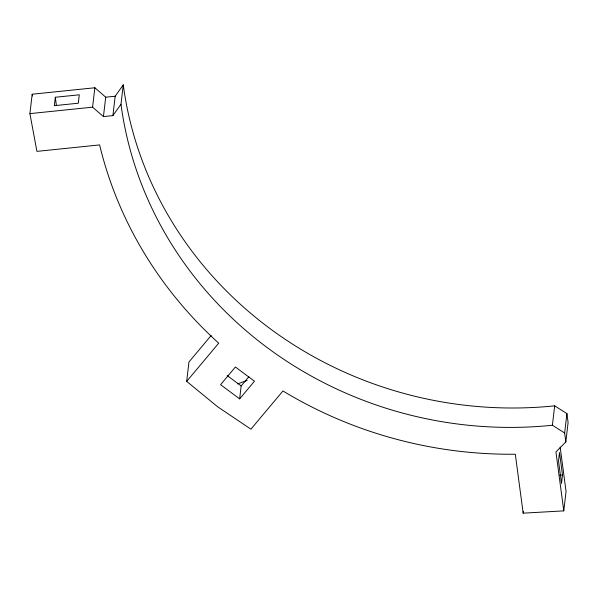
<?xml version="1.0" encoding="UTF-8"?>
<svg xmlns="http://www.w3.org/2000/svg" width="598" height="598" viewBox="0 0 598 598"><rect width="100%" height="100%" fill="white"/><g stroke="black" fill="none" stroke-linecap="round" stroke-linejoin="round"><path stroke-width="0.9" d="M186.681 381.367L218.726 343.17A415.446 389.134 6.7 0 1 99.612 144.918L36.927 151.369L29.9 113.62L32.18 94.215L94.865 87.764L105.711 97.19L115.182 96.211L123.263 84.841A386.801 362.306 6.7 0 0 554.675 405.848L566.919 413.599L568.1 422.502L565.82 441.907L555.938 451.939L563.772 510.871L523.153 513.159L515.319 454.233A415.446 389.134 6.7 0 1 282.959 390.965L250.906 429.162L217.567 406.73L186.681 381.367L188.961 361.962L211.176 335.485M55.322 97.265L54.336 105.674L78.301 103.207L79.287 94.798L55.322 97.265L56.429 105.599M123.263 84.841L120.983 104.239L112.902 115.616L103.432 116.588L92.585 107.169L94.865 87.764M103.432 116.588L105.711 97.19M112.902 115.616L115.182 96.211M239.641 398.873L254.471 381.195L235.403 367.008L220.572 384.686L239.641 398.873L241.158 385.934L248.873 376.74M523.153 513.159L523.37 511.312M565.82 441.907L564.639 433.004L552.395 425.245L554.675 405.84M564.639 433.004L566.919 413.599M562.494 475.066L561.507 483.476L558.517 460.946L559.504 452.536L562.494 475.066L559.713 475.238M563.772 510.871L566.052 491.466L560.162 447.132M237.608 383.901L247.071 380.425M29.9 113.62L92.585 107.169M227.225 375.566L241.158 385.934M32.18 94.215L32.516 96.016M552.395 425.245A386.801 362.306 6.7 0 1 120.983 104.239"/></g></svg>
